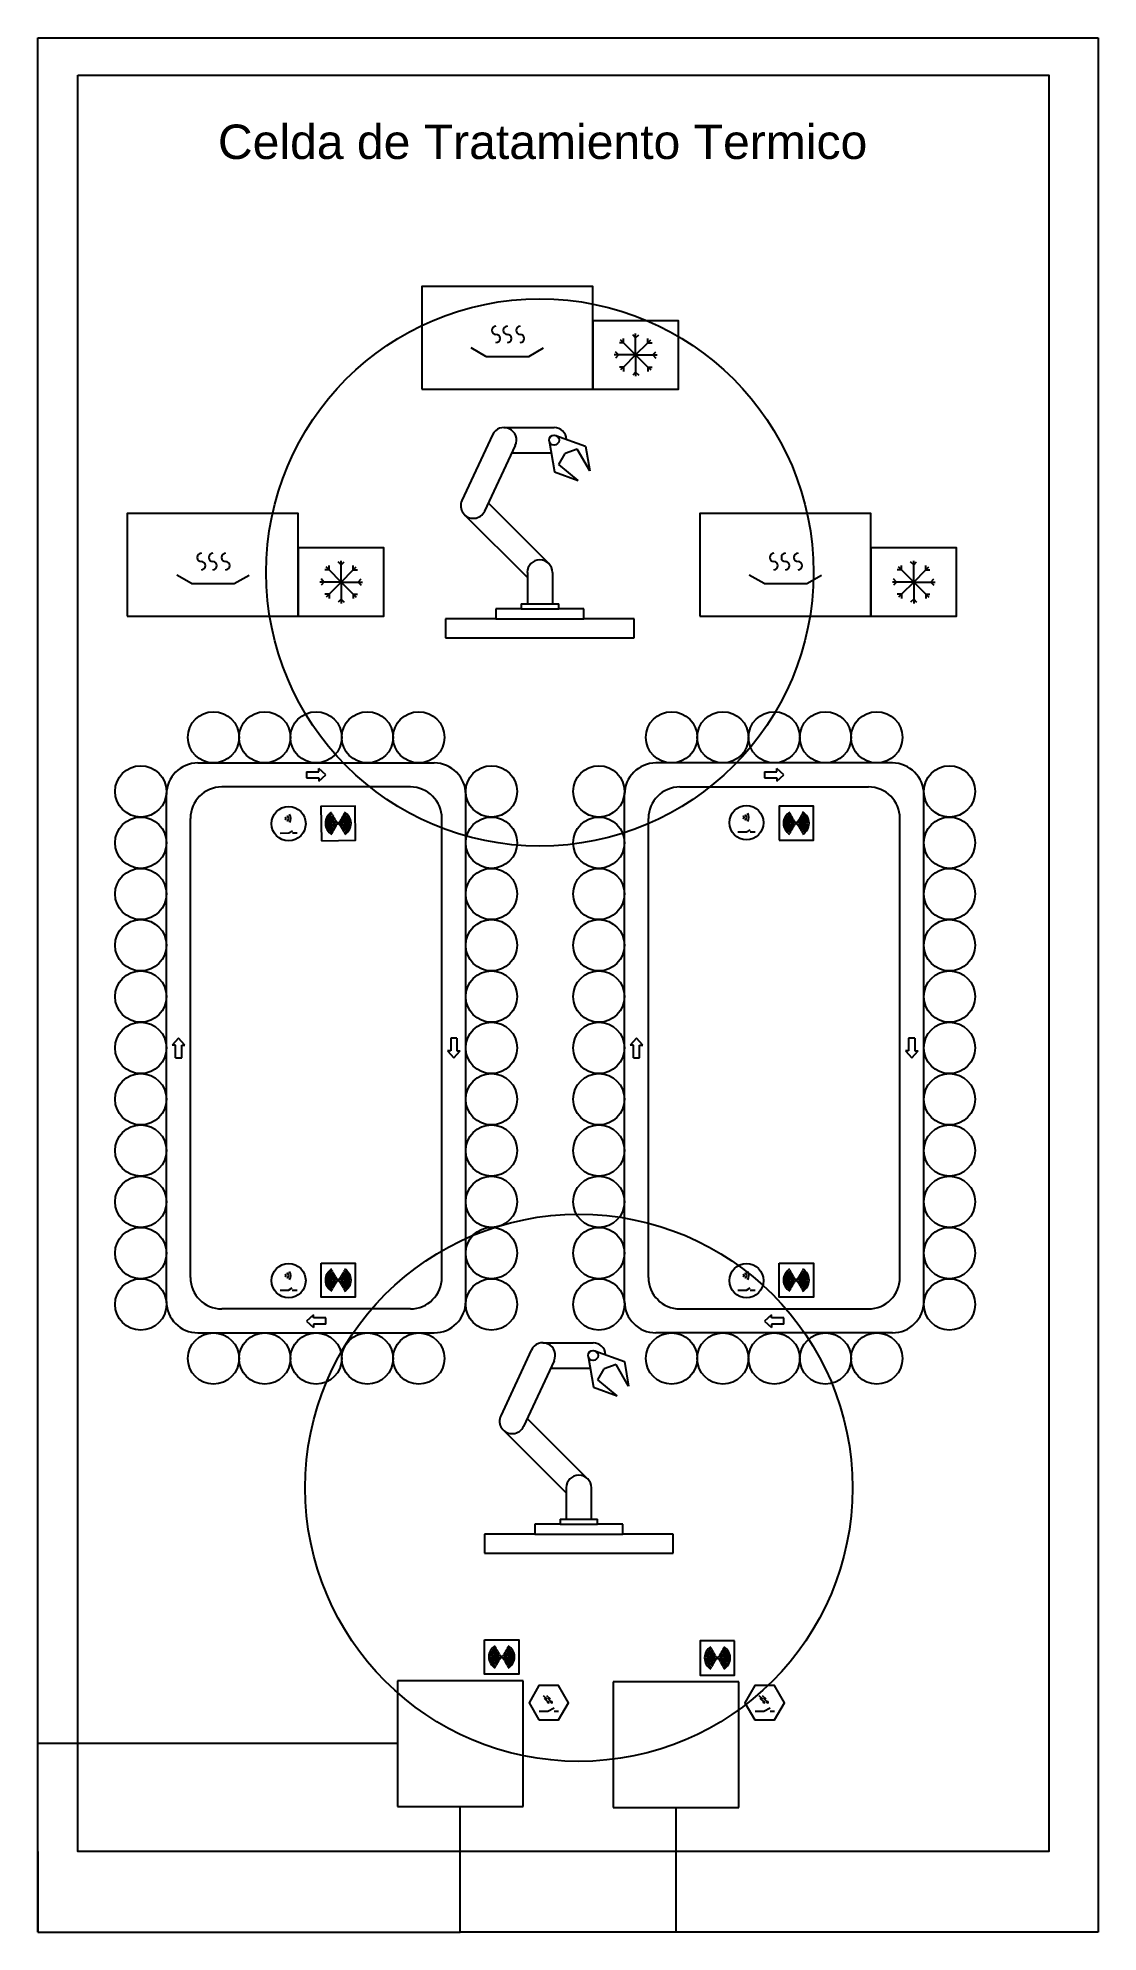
# Model space of a CAD drawing. Header units: millimetres. Extents: x 2934 to 9133, y 781 to 11857.
import ezdxf

# ---------------------------------------------------------------- set-up
doc = ezdxf.new("R2010")
doc.units = ezdxf.units.MM
for name, color, linetype in [('01 Contornos vistos 0.35', 150, 'Continuous'), ('Almacenaje', 80, 'Continuous'), ('Celdas', 200, 'Continuous'), ('Maquina', 82, 'Continuous'), ('Robots', 80, 'Continuous'), ('Sensores', 211, 'Continuous'), ('Texto2', 7, 'Continuous')]:
    doc.layers.add(name, color=color, linetype=linetype)
doc.styles.get("Standard").update_dxf_attribs({"font": 'arial.ttf'})

msp = doc.modelspace()

# ---------------------------------------------------------------- linework, layer by layer
for p, q in [((2934, 11857), (9133, 11857)), ((5036, 1883), (2934, 1883)), ((6665, 1509), (6665, 781)), ((2934, 781), (5403, 781))]:
    msp.add_line(p, q)
at = {"layer": '01 Contornos vistos 0.35', "color": 7, "true_color": 0xffffff}
for p, q in [((2934, 781), (2934, 11857)), ((9133, 11857), (9133, 781)), ((5403, 781), (5403, 1515)), ((9133, 781), (5403, 781))]:
    msp.add_line(p, q, dxfattribs=at)
at = {"layer": '01 Contornos vistos 0.35', "color": 2}
for p, q in [((6359, 10074), (6341, 10092)), ((6359, 10074), (6359, 10099)), ((6429, 10103), (6412, 10121)), ((6429, 10103), (6429, 10128)), ((6429, 10103), (6447, 10121)), ((6429, 10003), (6429, 10103)), ((6500, 10074), (6500, 10099)), ((6500, 10074), (6518, 10092)), ((5554, 9994), (5468, 10044)), ((5554, 9994), (5804, 9994)), ((5804, 9994), (5891, 10044)), ((6329, 10003), (6304, 10003)), ((6329, 10003), (6312, 10021)), ((6329, 10003), (6312, 9985)), ((6429, 10003), (6329, 10003)), ((6359, 10074), (6334, 10074)), ((6429, 10003), (6359, 10074)), ((6429, 10003), (6359, 9932)), ((6429, 10003), (6500, 10074)), ((6429, 10003), (6429, 9903)), ((6429, 10003), (6529, 10003)), ((6429, 10003), (6500, 9932)), ((6500, 10074), (6525, 10074)), ((6529, 10003), (6547, 10021)), ((6529, 10003), (6554, 10003)), ((6529, 10003), (6547, 9985)), ((6359, 9932), (6334, 9932)), ((6359, 9932), (6341, 9915)), ((6359, 9932), (6359, 9907)), ((6429, 9903), (6412, 9885)), ((6429, 9903), (6447, 9885)), ((6429, 9903), (6429, 9878)), ((6500, 9932), (6525, 9932)), ((6500, 9932), (6518, 9915)), ((6500, 9932), (6500, 9907)), ((4637, 8746), (4619, 8764)), ((4637, 8746), (4637, 8771)), ((4707, 8775), (4690, 8793)), ((4707, 8775), (4707, 8800)), ((4707, 8775), (4725, 8793)), ((4707, 8675), (4707, 8775)), ((4778, 8746), (4778, 8771)), ((4778, 8746), (4796, 8764)), ((7984, 8746), (7966, 8764)), ((7984, 8746), (7984, 8771)), ((8055, 8775), (8037, 8793)), ((8055, 8775), (8055, 8800)), ((8055, 8775), (8072, 8793)), ((8055, 8675), (8055, 8775)), ((8125, 8746), (8125, 8771)), ((8125, 8746), (8143, 8764)), ((3832, 8666), (3746, 8716)), ((3832, 8666), (4082, 8666)), ((4082, 8666), (4169, 8716)), ((4607, 8675), (4582, 8675)), ((4607, 8675), (4590, 8693)), ((4607, 8675), (4590, 8657)), ((4707, 8675), (4607, 8675)), ((4637, 8746), (4612, 8746)), ((4707, 8675), (4637, 8746)), ((4707, 8675), (4637, 8604)), ((4707, 8675), (4778, 8746)), ((4707, 8675), (4707, 8575)), ((4707, 8675), (4807, 8675)), ((4707, 8675), (4778, 8604)), ((4778, 8746), (4803, 8746)), ((4807, 8675), (4825, 8693)), ((4807, 8675), (4832, 8675)), ((4807, 8675), (4825, 8657)), ((7180, 8666), (7093, 8716)), ((7180, 8666), (7430, 8666)), ((7430, 8666), (7516, 8716)), ((7955, 8675), (7930, 8675)), ((7955, 8675), (7937, 8693)), ((7955, 8675), (7937, 8657)), ((8055, 8675), (7955, 8675)), ((7984, 8746), (7959, 8746)), ((8055, 8675), (7984, 8746)), ((8055, 8675), (7984, 8604)), ((8055, 8675), (8125, 8746)), ((8055, 8675), (8055, 8575)), ((8055, 8675), (8155, 8675)), ((8055, 8675), (8125, 8604)), ((8125, 8746), (8150, 8746)), ((8155, 8675), (8172, 8693)), ((8155, 8675), (8180, 8675)), ((8155, 8675), (8172, 8657)), ((4637, 8604), (4612, 8604)), ((4637, 8604), (4619, 8587)), ((4637, 8604), (4637, 8579)), ((4707, 8575), (4690, 8557)), ((4707, 8575), (4725, 8557)), ((4707, 8575), (4707, 8550)), ((4778, 8604), (4803, 8604)), ((4778, 8604), (4796, 8587)), ((4778, 8604), (4778, 8579)), ((7984, 8604), (7959, 8604)), ((7984, 8604), (7966, 8587)), ((7984, 8604), (7984, 8579)), ((8055, 8575), (8037, 8557)), ((8055, 8575), (8072, 8557)), ((8055, 8575), (8055, 8550)), ((8125, 8604), (8150, 8604)), ((8125, 8604), (8143, 8587)), ((8125, 8604), (8125, 8579))]:
    msp.add_line(p, q, dxfattribs=at)
at = {"layer": '01 Contornos vistos 0.35', "color": 6}
for p, q in [((4351, 7207), (4401, 7208)), ((4401, 7208), (4422, 7221)), ((4422, 7208), (4451, 7209)), ((7027, 7214), (7077, 7214)), ((7077, 7214), (7099, 7227)), ((7099, 7214), (7127, 7214)), ((4400, 4535), (4421, 4548)), ((7077, 4535), (7099, 4548)), ((4350, 4535), (4400, 4535)), ((4421, 4535), (4450, 4535)), ((7027, 4535), (7077, 4535)), ((7099, 4535), (7127, 4535)), ((5895, 2149), (5909, 2144)), ((5915, 2149), (5929, 2144)), ((7156, 2149), (7171, 2144)), ((7176, 2149), (7191, 2144))]:
    msp.add_line(p, q, dxfattribs=at)
at = {"layer": '01 Contornos vistos 0.35'}
msp.add_line((2934, 1253), (2934, 781), dxfattribs=at)
at = {"layer": '01 Contornos vistos 0.35', "color": 217, "true_color": 0x93278f}
msp.add_lwpolyline([(3167, 11638), (8845, 11638), (8845, 1253), (3167, 1253)], close=True, dxfattribs=at)
at = {"layer": '01 Contornos vistos 0.35', "color": 2}
for points in [[(5179, 9803), (6179, 9803), (6179, 10403), (5179, 10403)], [(6179, 9803), (6679, 9803), (6679, 10203), (6179, 10203)], [(3457, 8475), (4457, 8475), (4457, 9075), (3457, 9075)], [(6805, 8475), (7805, 8475), (7805, 9075), (6805, 9075)], [(4457, 8475), (4957, 8475), (4957, 8875), (4457, 8875)], [(7805, 8475), (8305, 8475), (8305, 8875), (7805, 8875)]]:
    msp.add_lwpolyline(points, close=True, dxfattribs=at)
at = {"layer": '01 Contornos vistos 0.35', "color": 6}
for points in [[(4592, 7162), (4792, 7165), (4789, 7365), (4589, 7362)], [(7268, 7165), (7468, 7165), (7468, 7365), (7268, 7365)], [(4590, 4693), (4790, 4693), (4790, 4493), (4590, 4493)], [(7268, 4693), (7468, 4693), (7468, 4493), (7268, 4493)], [(5546, 2490), (5746, 2490), (5746, 2290), (5546, 2290)], [(7007, 2484), (6807, 2484), (6807, 2284), (7007, 2284)]]:
    msp.add_lwpolyline(points, close=True, dxfattribs=at)
at = {"layer": '01 Contornos vistos 0.35', "color": 1}
for centre in [(5869, 8731), (6097, 3379)]:
    msp.add_circle(centre, 1600, dxfattribs=at)
at = {"layer": '01 Contornos vistos 0.35', "color": 85, "true_color": 0x58ba48}
for centre in [(3961, 7767), (4261, 7767), (4561, 7767), (4861, 7767), (5161, 7767), (6639, 7767), (6939, 7767), (7239, 7767), (7539, 7767), (7839, 7767), (3536, 7451), (5586, 7451), (6214, 7451), (8264, 7451), (3536, 7151), (5586, 7151), (6214, 7151), (8264, 7151), (3536, 6851), (5586, 6851), (6214, 6851), (8264, 6851), (3536, 6551), (5586, 6551), (6214, 6551), (8264, 6551), (3536, 6251), (5586, 6251), (6214, 6251), (8264, 6251), (3536, 5951), (5586, 5951), (6214, 5951), (8264, 5951), (3536, 5651), (5586, 5651), (6214, 5651), (8264, 5651), (3536, 5351), (5586, 5351), (6214, 5351), (8264, 5351), (3536, 5051), (5586, 5051), (6214, 5051), (8264, 5051), (3536, 4751), (5586, 4751), (6214, 4751), (8264, 4751), (3536, 4451), (5586, 4451), (6214, 4451), (8264, 4451), (3961, 4135), (4261, 4135), (4561, 4135), (4861, 4135), (5161, 4135), (6639, 4135), (6939, 4135), (7239, 4135), (7539, 4135), (7839, 4135)]:
    msp.add_circle(centre, 150, dxfattribs=at)
at = {"layer": '01 Contornos vistos 0.35', "color": 6}
for centre, radius in [((4400, 7262), 100), ((7077, 7268), 100), ((4690, 7264), 5), ((7368, 7265), 5), ((4400, 4590), 100), ((7077, 4590), 100), ((4690, 4593), 5), ((7368, 4593), 5), ((5646, 2390), 5), ((6907, 2384), 5)]:
    msp.add_circle(centre, radius, dxfattribs=at)
at = {"layer": '01 Contornos vistos 0.35', "color": 2}
for centre, start, end in [((5612, 10147), 90, 270), ((5612, 10099), 270, 90), ((5679, 10147), 90, 270), ((5679, 10099), 270, 90), ((5754, 10147), 90, 270), ((5754, 10099), 270, 90), ((3890, 8819), 90, 270), ((3890, 8771), 270, 90), ((3957, 8819), 90, 270), ((3957, 8771), 270, 90), ((4032, 8819), 90, 270), ((4032, 8771), 270, 90), ((7237, 8819), 90, 270), ((7237, 8771), 270, 90), ((7305, 8819), 90, 270), ((7305, 8771), 270, 90), ((7379, 8819), 90, 270), ((7379, 8771), 270, 90)]:
    msp.add_arc(centre, 24.1, start, end, dxfattribs=at)
at = {"layer": '01 Contornos vistos 0.35', "color": 6}
for centre, radius, start, end in [((4364, 7292), 48.6, 330.88, 30.88), ((4690, 7264), 75, 120.88, 240.88), ((4690, 7264), 65, 120.88, 240.88), ((4690, 7264), 55, 120.88, 240.88), ((4690, 7264), 55, 300.88, 60.88), ((4690, 7264), 65, 300.88, 60.88), ((4690, 7264), 75, 300.88, 60.88), ((7042, 7299), 34.7, 330, 30), ((7042, 7299), 48.6, 330, 30), ((7368, 7265), 75, 120, 240), ((7368, 7265), 65, 120, 240), ((7368, 7265), 55, 120, 240), ((7368, 7265), 55, 300, 60), ((7368, 7265), 65, 300, 60), ((7368, 7265), 75, 300, 60), ((4364, 7292), 20.8, 330.88, 30.88), ((4364, 7292), 34.7, 330.88, 30.88), ((4690, 7264), 45, 120.88, 240.88), ((4690, 7264), 35, 120.88, 240.88), ((4690, 7264), 25, 120.88, 240.88), ((4690, 7264), 15, 120.88, 240.88), ((4690, 7264), 15, 300.88, 60.88), ((4690, 7264), 25, 300.88, 60.88), ((4690, 7264), 35, 300.88, 60.88), ((4690, 7264), 45, 300.88, 60.88), ((7042, 7299), 20.8, 330, 30), ((7368, 7265), 45, 120, 240), ((7368, 7265), 35, 120, 240), ((7368, 7265), 25, 120, 240), ((7368, 7265), 15, 120, 240), ((7368, 7265), 15, 300, 60), ((7368, 7265), 25, 300, 60), ((7368, 7265), 35, 300, 60), ((7368, 7265), 45, 300, 60), ((4690, 4593), 75, 120, 240), ((4690, 4593), 75, 300, 60), ((7368, 4593), 75, 120, 240), ((7368, 4593), 75, 300, 60), ((4364, 4620), 20.8, 330, 30), ((4364, 4620), 34.7, 330, 30), ((4364, 4620), 48.6, 330, 30), ((4690, 4593), 65, 120, 240), ((4690, 4593), 55, 120, 240), ((4690, 4593), 45, 120, 240), ((4690, 4593), 35, 120, 240), ((4690, 4593), 25, 120, 240), ((4690, 4593), 15, 120, 240), ((4690, 4593), 15, 300, 60), ((4690, 4593), 25, 300, 60), ((4690, 4593), 35, 300, 60), ((4690, 4593), 45, 300, 60), ((4690, 4593), 55, 300, 60), ((4690, 4593), 65, 300, 60), ((7042, 4620), 20.8, 330, 30), ((7042, 4620), 34.7, 330, 30), ((7042, 4620), 48.6, 330, 30), ((7368, 4593), 65, 120, 240), ((7368, 4593), 55, 120, 240), ((7368, 4593), 45, 120, 240), ((7368, 4593), 35, 120, 240), ((7368, 4593), 25, 120, 240), ((7368, 4593), 15, 120, 240), ((7368, 4593), 15, 300, 60), ((7368, 4593), 25, 300, 60), ((7368, 4593), 35, 300, 60), ((7368, 4593), 45, 300, 60), ((7368, 4593), 55, 300, 60), ((7368, 4593), 65, 300, 60), ((5646, 2390), 75, 120, 240), ((5646, 2390), 65, 120, 240), ((5646, 2390), 55, 120, 240), ((5646, 2390), 55, 300, 60), ((5646, 2390), 65, 300, 60), ((5646, 2390), 75, 300, 60), ((6907, 2384), 75, 120, 240), ((6907, 2384), 65, 120, 240), ((6907, 2384), 65, 300, 60), ((6907, 2384), 75, 300, 60), ((5646, 2390), 45, 120, 240), ((5646, 2390), 35, 120, 240), ((5646, 2390), 25, 120, 240), ((5646, 2390), 15, 120, 240), ((5646, 2390), 15, 300, 60), ((5646, 2390), 25, 300, 60), ((5646, 2390), 35, 300, 60), ((5646, 2390), 45, 300, 60), ((6907, 2384), 55, 120, 240), ((6907, 2384), 45, 120, 240), ((6907, 2384), 35, 120, 240), ((6907, 2384), 25, 120, 240), ((6907, 2384), 15, 120, 240), ((6907, 2384), 15, 300, 60), ((6907, 2384), 25, 300, 60), ((6907, 2384), 35, 300, 60), ((6907, 2384), 45, 300, 60), ((6907, 2384), 55, 300, 60)]:
    msp.add_arc(centre, radius, start, end, dxfattribs=at)
at = {"layer": 'Almacenaje'}
for p, q in [((5036, 2250), (5036, 1515)), ((5771, 2250), (5036, 2250)), ((5771, 1515), (5771, 2250)), ((6298, 2244), (6298, 1509)), ((7032, 2244), (6298, 2244)), ((7032, 1509), (7032, 2244)), ((5036, 1515), (5771, 1515)), ((6298, 1509), (7032, 1509))]:
    msp.add_line(p, q, dxfattribs=at)
at = {"layer": 'Maquina'}
for p, q in [((3870, 7617), (5252, 7617)), ((7930, 7617), (6548, 7617)), ((3686, 4469), (3686, 7433)), ((5112, 7477), (4010, 7477)), ((5436, 4469), (5436, 7433)), ((6364, 4469), (6364, 7433)), ((6688, 7477), (7790, 7477)), ((8114, 4469), (8114, 7433)), ((3826, 4609), (3826, 7293)), ((5296, 4609), (5296, 7293)), ((6504, 4609), (6504, 7293)), ((7974, 4609), (7974, 7293)), ((5112, 4425), (4010, 4425)), ((6688, 4425), (7790, 4425)), ((3870, 4285), (5252, 4285)), ((7930, 4285), (6548, 4285))]:
    msp.add_line(p, q, dxfattribs=at)
for centre, start, end in [((3870, 7433), 90, 180), ((5252, 7433), 0, 90), ((6548, 7433), 90, 180), ((7930, 7433), 0, 90), ((4010, 7293), 90, 180), ((5112, 7293), 0, 90), ((6688, 7293), 90, 180), ((7790, 7293), 0, 90), ((4010, 4609), 180, 270), ((5112, 4609), 270, 0), ((6688, 4609), 180, 270), ((7790, 4609), 270, 0), ((3870, 4469), 180, 270), ((5252, 4469), 270, 0), ((6548, 4469), 180, 270), ((7930, 4469), 270, 0)]:
    msp.add_arc(centre, 184, start, end, dxfattribs=at)
at = {"layer": 'Robots'}
for p, q in [((5592, 9536), (5413, 9152)), ((5659, 9578), (5952, 9578)), ((5963, 9532), (6135, 9469)), ((5725, 9474), (5546, 9090)), ((5705, 9431), (5936, 9431)), ((5924, 9500), (5955, 9319)), ((5981, 9363), (6018, 9427)), ((6087, 9452), (6018, 9427)), ((6161, 9325), (6087, 9452)), ((6135, 9469), (6161, 9325)), ((5955, 9319), (6094, 9268)), ((6094, 9268), (5981, 9363)), ((5546, 9090), (5546, 9090)), ((5568, 9136), (5921, 8783)), ((5428, 9069), (5796, 8701)), ((5921, 8783), (5921, 8783)), ((5921, 8783), (5921, 8783)), ((5921, 8783), (5921, 8783)), ((5796, 8731), (5796, 8547)), ((5943, 8731), (5943, 8547)), ((5759, 8547), (5980, 8547)), ((5759, 8547), (5759, 8518)), ((5980, 8518), (5980, 8547)), ((5612, 8459), (5318, 8459)), ((5318, 8459), (5318, 8349)), ((5759, 8518), (5612, 8518)), ((5612, 8518), (5612, 8459)), ((5612, 8459), (6127, 8459)), ((5759, 8518), (5980, 8518)), ((6127, 8518), (5980, 8518)), ((6127, 8459), (6127, 8518)), ((6421, 8459), (6127, 8459)), ((6421, 8349), (6421, 8459)), ((5318, 8349), (6421, 8349)), ((5886, 4226), (6180, 4226)), ((5819, 4184), (5640, 3800)), ((5953, 4122), (5774, 3738)), ((6151, 4148), (6183, 3967)), ((6190, 4180), (6363, 4118)), ((6315, 4100), (6245, 4075)), ((6388, 3973), (6315, 4100)), ((6363, 4118), (6388, 3973)), ((5933, 4079), (6163, 4079)), ((6208, 4011), (6245, 4075)), ((6321, 3917), (6208, 4011)), ((6183, 3967), (6321, 3917)), ((5795, 3785), (6148, 3432)), ((5655, 3717), (6023, 3349)), ((5774, 3738), (5774, 3738)), ((6023, 3379), (6023, 3195)), ((6148, 3432), (6148, 3432)), ((6148, 3432), (6148, 3432)), ((6148, 3432), (6148, 3432)), ((6170, 3379), (6170, 3195)), ((5840, 3107), (5546, 3107)), ((5546, 3107), (5546, 2997)), ((5987, 3166), (5840, 3166)), ((5840, 3166), (5840, 3107)), ((5840, 3107), (6354, 3107)), ((5987, 3195), (6207, 3195)), ((5987, 3195), (5987, 3166)), ((5987, 3166), (6207, 3166)), ((6207, 3166), (6207, 3195)), ((6354, 3166), (6207, 3166)), ((6354, 3107), (6354, 3166)), ((6648, 3107), (6354, 3107)), ((6648, 2997), (6648, 3107)), ((5546, 2997), (6648, 2997))]:
    msp.add_line(p, q, dxfattribs=at)
for centre in [(5952, 9505), (6180, 4153)]:
    msp.add_circle(centre, 29.4, dxfattribs=at)
for centre, start, end in [((5659, 9505), 335, 155), ((5952, 9505), 3.5784, 90), ((5480, 9121), 155, 335), ((5869, 8731), 0, 180), ((5886, 4153), 335, 155), ((6180, 4153), 3.5784, 90), ((5707, 3769), 155, 335), ((6097, 3379), 0, 180)]:
    msp.add_arc(centre, 73.5, start, end, dxfattribs=at)
at = {"layer": 'Sensores', "color": 6}
for p, q in [((5888, 2165), (5909, 2144)), ((5895, 2149), (5916, 2128)), ((5908, 2165), (5929, 2144)), ((5915, 2149), (5936, 2128)), ((7149, 2165), (7171, 2144)), ((7156, 2149), (7178, 2128)), ((7169, 2165), (7191, 2144)), ((7176, 2149), (7198, 2128)), ((5865, 2072), (5916, 2072)), ((5916, 2072), (5953, 2093)), ((5953, 2072), (5979, 2072)), ((7127, 2072), (7178, 2072)), ((7178, 2072), (7215, 2093)), ((7215, 2072), (7240, 2072))]:
    msp.add_line(p, q, dxfattribs=at)
for points in [[(5864, 2023), (5979, 2023), (6037, 2122), (5979, 2222), (5864, 2222), (5807, 2122)], [(7126, 2023), (7241, 2023), (7299, 2122), (7241, 2222), (7126, 2222), (7068, 2122)], [(5919, 2132), (5913, 2125), (5922, 2122)], [(5939, 2132), (5933, 2125), (5942, 2122)], [(7181, 2132), (7174, 2125), (7183, 2122)], [(7201, 2132), (7194, 2125), (7203, 2122)]]:
    msp.add_lwpolyline(points, close=True, dxfattribs=at)
at = {"layer": 'Texto2'}
for p, q in [((4504, 7566), (4504, 7530)), ((4504, 7566), (4577, 7566)), ((4577, 7566), (4577, 7585)), ((4618, 7548), (4577, 7585)), ((4577, 7511), (4618, 7548)), ((7182, 7566), (7182, 7530)), ((7182, 7566), (7255, 7566)), ((7255, 7566), (7255, 7585)), ((7296, 7548), (7255, 7585)), ((7255, 7511), (7296, 7548)), ((4504, 7530), (4577, 7530)), ((4577, 7530), (4577, 7511)), ((7182, 7530), (7255, 7530)), ((7255, 7530), (7255, 7511)), ((3756, 6008), (3720, 5967)), ((3793, 5967), (3756, 6008)), ((5384, 6008), (5348, 6008)), ((5348, 6008), (5348, 5934)), ((5384, 6008), (5384, 5934)), ((6434, 6008), (6397, 5967)), ((6471, 5967), (6434, 6008)), ((8062, 6008), (8025, 6008)), ((8025, 6008), (8025, 5934)), ((8062, 6008), (8062, 5934)), ((3738, 5967), (3720, 5967)), ((3738, 5893), (3738, 5967)), ((3738, 5893), (3775, 5893)), ((3775, 5893), (3775, 5967)), ((3775, 5967), (3793, 5967)), ((5348, 5934), (5329, 5934)), ((5329, 5934), (5366, 5893)), ((5366, 5893), (5403, 5934)), ((5384, 5934), (5403, 5934)), ((6416, 5967), (6397, 5967)), ((6416, 5893), (6416, 5967)), ((6416, 5893), (6452, 5893)), ((6452, 5893), (6452, 5967)), ((6452, 5967), (6471, 5967)), ((8025, 5934), (8007, 5934)), ((8007, 5934), (8044, 5893)), ((8044, 5893), (8080, 5934)), ((8062, 5934), (8080, 5934)), ((4545, 4390), (4504, 4354)), ((4504, 4354), (4545, 4317)), ((4545, 4372), (4545, 4390)), ((4618, 4372), (4545, 4372)), ((4618, 4335), (4545, 4335)), ((4545, 4335), (4545, 4317)), ((4618, 4335), (4618, 4372)), ((7223, 4390), (7182, 4354)), ((7182, 4354), (7223, 4317)), ((7223, 4372), (7223, 4390)), ((7296, 4372), (7223, 4372)), ((7296, 4335), (7223, 4335)), ((7223, 4335), (7223, 4317)), ((7296, 4335), (7296, 4372))]:
    msp.add_line(p, q, dxfattribs=at)

# ---------------------------------------------------------------- texts
at = {"layer": 'Celdas', "insert": (3987, 11350), "char_height": 201.25, "attachment_point": 1}
msp.add_mtext_dynamic_manual_height_columns('Celda de Tratamiento Termico', width=4480.5, gutter_width=1006, heights=[0], dxfattribs=at)

doc.saveas('drawing.dxf')
